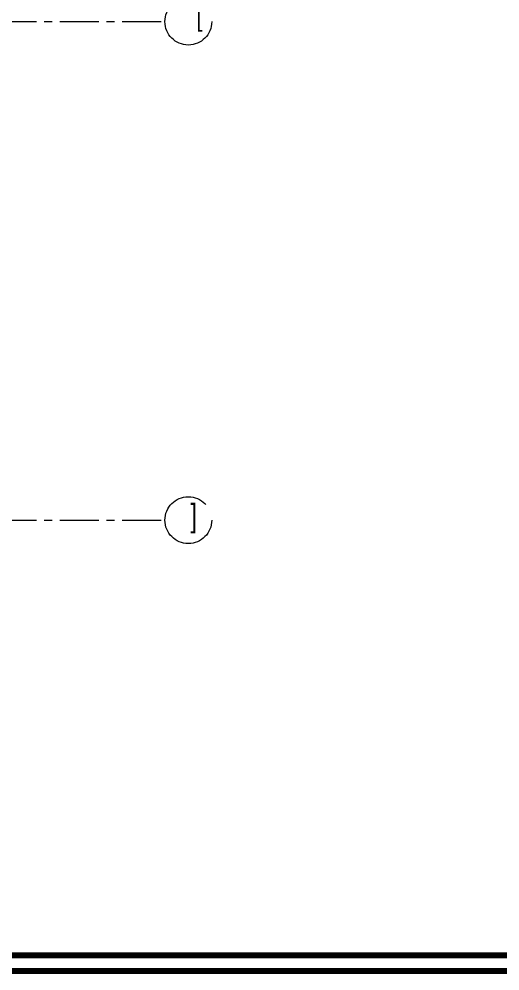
# Model space of a CAD drawing. Extents: x 800 to 995, y 398 to 804.
# Drawn here: x 915.97 to 925.22, y 653.15 to 671.48 of the extents above; entities that cross this region are included whole.
import ezdxf

# ---------------------------------------------------------------- set-up
doc = ezdxf.new("R2010")
doc.units = 0
doc.header["$MEASUREMENT"] = 0
doc.linetypes.add('CENTERX2', pattern=[4, 2.5, -0.5, 0.5, -0.5])
for name, color, linetype, lineweight in [('axis', 1, 'CENTERX2', 5), ('txt in circle', 11, 'CONTINUOUS', 13), ('UG-BORDER', 20, 'CONTINUOUS', 80)]:
    doc.layers.add(name, color=color, linetype=linetype, lineweight=lineweight)
doc.styles.add('SOSA2', font='SOSA.shx', dxfattribs={"width": 0.8})

msp = doc.modelspace()

# ---------------------------------------------------------------- linework, layer by layer
at = {"layer": 'axis', "color": 0, "ltscale": 0.3}
for p, q in [((915.556, 671.431), (918.777, 671.431)), ((915.556, 661.831), (918.777, 661.831))]:
    msp.add_line(p, q, dxfattribs=at)
at = {"layer": 'axis', "color": 0}
for centre in [(919.227, 671.431), (919.227, 661.831)]:
    msp.add_circle(centre, 0.45, dxfattribs=at)
at = {"layer": 'UG-BORDER'}
for p, q in [((848.151, 653.453), (942.745, 653.453)), ((847.847, 653.149), (943.048, 653.149))]:
    msp.add_line(p, q, dxfattribs=at)

# ---------------------------------------------------------------- texts
at = {"layer": 'txt in circle', "color": 0, "ltscale": 0.01, "attachment_point": 5, "style": 'SOSA2'}
for s, insert, char_height in [('[', (919.439, 671.491), 0.392), (']', (919.333, 661.859), 0.435)]:
    msp.add_mtext(s, dxfattribs=dict(at, insert=insert, char_height=char_height))

doc.saveas('drawing.dxf')
